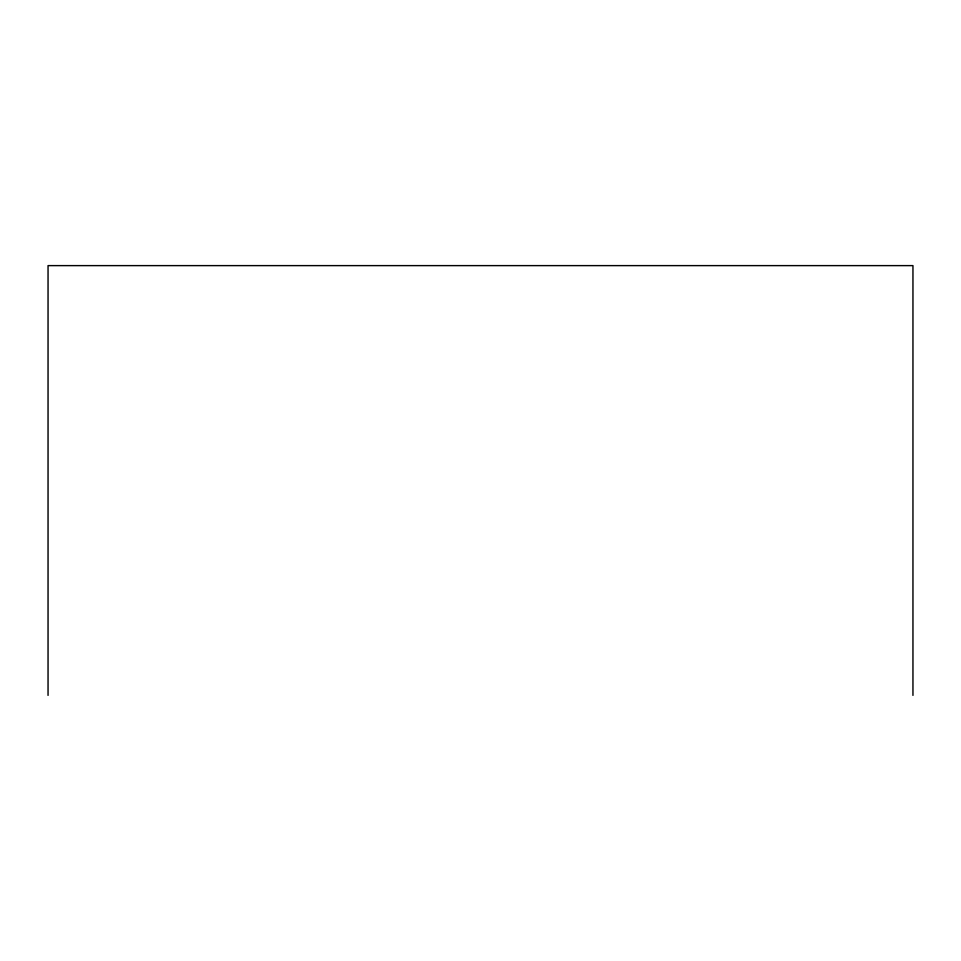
<?xml version="1.0" encoding="UTF-8"?>
<svg xmlns="http://www.w3.org/2000/svg" width="961" height="961" viewBox="0 0 961 961"><rect width="100%" height="100%" fill="white"/><g stroke="black" fill="none" stroke-linecap="round" stroke-linejoin="round"><path stroke-width="1.44" d="M912.95 695.38L912.95 265.62L48.05 265.62L48.05 695.38"/></g></svg>
